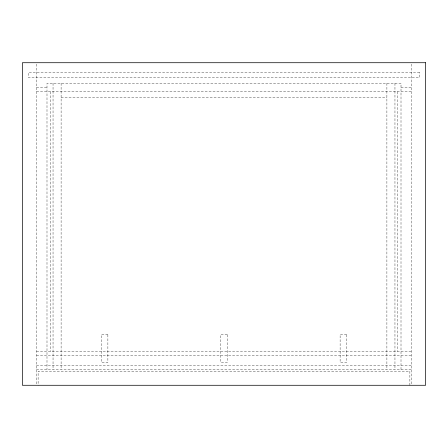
<?xml version="1.0" encoding="UTF-8"?>
<svg xmlns="http://www.w3.org/2000/svg" width="448" height="448" viewBox="0 0 448 448"><rect width="100%" height="100%" fill="white"/><g stroke="black" fill="none" stroke-linecap="round" stroke-linejoin="round"><path stroke-width="0.34" stroke-dasharray="2.24 1.68" d="M36.512 87.315L46.995 87.315M401.005 87.315L411.488 87.315M36.512 91.75L411.488 91.75M61.107 97.395L386.893 97.395M36.512 351.411L411.488 351.411M36.512 355.443L411.488 355.443M36.512 365.523L411.488 365.523M36.512 369.555L411.488 369.555M411.488 64.12L411.488 384.58M409.875 385.28L409.875 371.168L38.125 371.168L38.125 385.28M401.005 369.555L401.005 83.283L46.995 83.283L46.995 369.555M397.376 91.75L397.376 351.411M394.957 83.283L394.957 369.555M386.893 83.283L386.893 369.555M61.107 83.283L61.107 369.555M53.043 83.283L53.043 369.555M50.624 91.75L50.624 351.411M36.512 64.12L36.512 385.28M419.552 72.397L28.448 72.397L28.448 77.638L419.552 77.638L419.552 72.397M107.878 334.275L101.427 334.275L101.427 362.499L107.878 362.499L107.878 334.275M227.226 334.275L220.774 334.275L220.774 362.499L227.226 362.499L227.226 334.275M346.573 334.275L340.122 334.275L340.122 362.499L346.573 362.499L346.573 334.275"/><path stroke-width="0.67" d="M425.6 62.72L22.4 62.72L22.4 385.28L425.6 385.28L425.6 62.72"/></g></svg>
